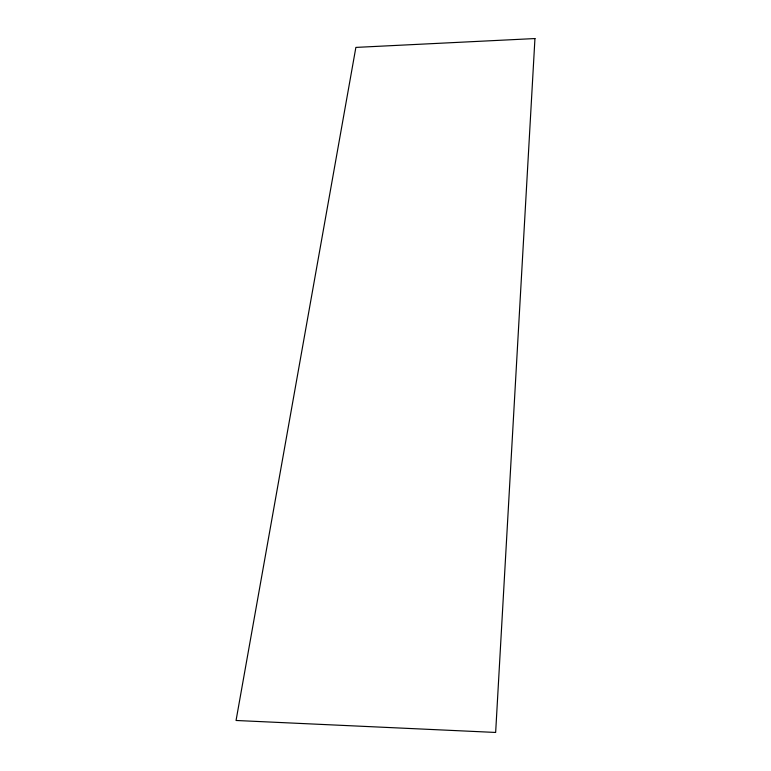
<?xml version="1.0" encoding="UTF-8"?>
<svg xmlns="http://www.w3.org/2000/svg" width="771" height="771" viewBox="0 0 771 771"><rect width="100%" height="100%" fill="white"/><g stroke="black" fill="none" stroke-linecap="round" stroke-linejoin="round"><path stroke-width="1.16" d="M534.949 38.55L495.647 732.45L236.051 720.48L355.874 47.407L534.949 38.55"/></g></svg>
